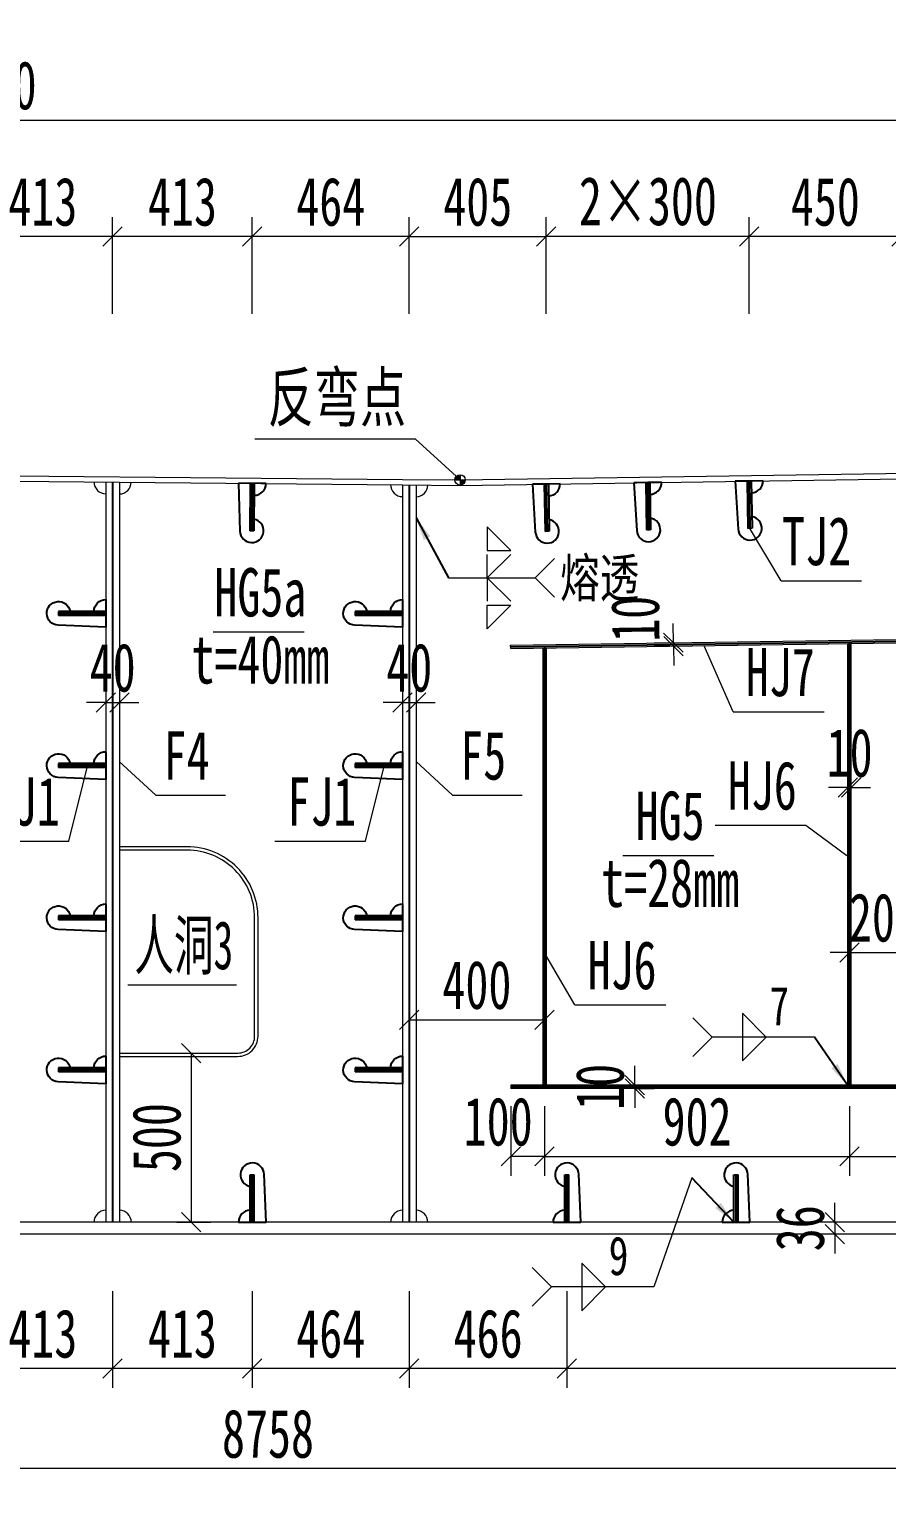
# Model space of a CAD drawing. Header units: millimetres. Extents: x -89049 to 410567, y -307459 to -100425.
# Drawn here: x 178717 to 181254, y -145573 to -141260 of the extents above; entities that cross this region are included whole.
import ezdxf
from ezdxf.enums import TextEntityAlignment as Align

# ---------------------------------------------------------------- set-up
doc = ezdxf.new("R2010")
doc.units = ezdxf.units.MM
doc.layers.get('Defpoints').update_dxf_attribs({"color": 8})
for name, color, linetype, lineweight in [('Dim', 4, 'Continuous', 15), ('文字', 7, 'Continuous', 15), ('细实线', 4, 'Continuous', 15), ('钢板粗线', 1, 'Continuous', 25), ('钢板细线', 6, 'Continuous', 15)]:
    doc.layers.add(name, color=color, linetype=linetype, lineweight=lineweight)
doc.layers.add('Text', color=4, linetype='Continuous')
doc.styles.add('111', font='', dxfattribs={"width": 0.7})
doc.styles.add('BM_Dim', font='', dxfattribs={"width": 0.85})
doc.styles.add('SMEDI', font='', dxfattribs={"width": 0.75})
doc.styles.get("Standard").update_dxf_attribs({"font": ''})
doc.styles.get('111').set_extended_font_data('仿宋_GB2312')
doc.styles.get('BM_Dim').set_extended_font_data('仿宋_GB2312')
doc.styles.get('SMEDI').set_extended_font_data('仿宋_GB2312')
doc.styles.get('Standard').set_extended_font_data('仿宋_GB2312')
doc.dimstyles.new('200', dxfattribs={"dimscale": 0, "dimtxt": 2.5, "dimasz": 1, "dimexe": 1, "dimexo": 1, "dimgap": 0.6, "dimtad": 1, "dimdec": 0, "dimdsep": 46, "dimtxsty": '111', "dimblk": 'OBLIQUE', "dimcen": 0, "dimclrd": 4, "dimclre": 4, "dimclrt": 4, "dimadec": 1, "dimazin": 2, "dimtfac": 1, "dimtdec": 0, "dimtix": 1, "dimtmove": 2, "dimatfit": 3, "dimfxl": 4, "dimfxlon": 1, "dimtolj": 1, "dimlwd": -1, "dimlwe": -1, "dimarcsym": 0})
doc.dimstyles.new('MSteel_1.0_1.0', dxfattribs={"dimtxt": 3, "dimasz": 1.2, "dimexe": 1, "dimexo": 1, "dimgap": 1, "dimtad": 3, "dimtoh": 1, "dimdec": 0, "dimzin": 0, "dimdsep": 46, "dimtxsty": 'Standard', "dimblk": 'ARCHTICK', "dimcen": 0.09, "dimclrd": 3, "dimclre": 3, "dimadec": 0, "dimazin": 0, "dimtfac": 1, "dimtdec": 4, "dimtofl": 0, "dimtmove": 0, "dimatfit": 3, "dimfxl": 1, "dimtolj": 1, "dimtzin": 0, "dimarcsym": 0})

# ---------------------------------------------------------------- blocks, each defined once
blk = doc.blocks.new('_Oblique')
at = {"color": 0, "linetype": 'ByBlock', "lineweight": -2}
blk.add_line((-0.5, -0.5), (0.5, 0.5), dxfattribs=at)
blk = doc.blocks.new('*D3687')
at = {"layer": 'Defpoints', "color": 0, "transparency": 16777216}
for p in [(175044.5, -144823.5), (183802.9, -144823.5), (175044.5, -145515.9)]:
    blk.add_point(p, dxfattribs=at)
at = {"layer": '细实线', "color": 4, "transparency": 16777216}
for p, q in [((175044.5, -145287.3), (175044.5, -145573)), ((183802.9, -145287.3), (183802.9, -145573)), ((183802.9, -145515.9), (175044.5, -145515.9))]:
    blk.add_line(p, q, dxfattribs=at)
at = {"layer": '细实线', "color": 4, "transparency": 16777216, "xscale": 57.14285714285715, "yscale": 57.14285714285715, "zscale": 57.14285714285715, "rotation": 180}
blk.add_blockref('_Oblique', (175044.5, -145515.9), dxfattribs=at)
at = {"layer": '细实线', "color": 4, "transparency": 16777216, "xscale": 57.14285714285715, "yscale": 57.14285714285715, "zscale": 57.14285714285715}
blk.add_blockref('_Oblique', (183802.9, -145515.9), dxfattribs=at)
at = {"layer": '细实线', "color": 4, "transparency": 16777216, "insert": (179423.7, -145413.7), "char_height": 142.86, "attachment_point": 5, "style": '111'}
blk.add_mtext('\\A1;8758', dxfattribs=at)
blk = doc.blocks.new('12-140加劲 有过焊孔')
at = {"layer": 'Defpoints'}
blk.add_line((0, 0), (0, 140), dxfattribs=at)
at = {"layer": '钢板粗线', "color": 7}
for p, q in [((-6, 0), (-6, 140)), ((-6, 140), (6, 140)), ((6, 0), (6, 140)), ((41, 0), (35, 141.5)), ((-41, 0), (41, 0))]:
    blk.add_line(p, q, dxfattribs=at)
for centre, start, end in [((0, 140), 2.441, 260.1291), ((-6, 0), 90, 180)]:
    blk.add_arc(centre, 35, start, end, dxfattribs=at)
blk = doc.blocks.new('*D3691')
at = {"layer": 'Defpoints', "color": 0, "transparency": 16777216}
for p in [(181100.1, -144823.5), (181240.1, -144787.5), (181240.1, -144823.5)]:
    blk.add_point(p, dxfattribs=at)
at = {"layer": '细实线', "color": 4, "transparency": 16777216}
for p, q in [((181100.1, -144787.5), (181100.1, -144730.3)), ((181182.9, -144787.5), (181042.9, -144787.5)), ((181182.9, -144823.5), (181042.9, -144823.5)), ((181100.1, -144787.5), (181100.1, -144823.5)), ((181100.1, -144823.5), (181100.1, -144880.6))]:
    blk.add_line(p, q, dxfattribs=at)
at = {"layer": '细实线', "color": 4, "transparency": 16777216, "xscale": 57.14285714285715, "yscale": 57.14285714285715, "zscale": 57.14285714285715}
for p, rotation in [((181100.1, -144787.5), 270), ((181100.1, -144823.5), 90)]:
    blk.add_blockref('_Oblique', p, dxfattribs=dict(at, rotation=rotation))
at = {"layer": '细实线', "color": 4, "transparency": 16777216, "insert": (180997.8, -144805.5), "char_height": 142.86, "attachment_point": 5, "rotation": 90, "style": '111'}
blk.add_mtext('\\A1;36', dxfattribs=at)
blk = doc.blocks.new('*D3692')
at = {"layer": 'Defpoints', "color": 0, "transparency": 16777216}
for p in [(180507.7, -144382.5), (180507.7, -144392.5), (180508.3, -144392.5)]:
    blk.add_point(p, dxfattribs=at)
at = {"layer": '细实线', "color": 4, "transparency": 16777216}
for p, q in [((180508.3, -144382.5), (180508.3, -144325.3)), ((180508.3, -144382.5), (180565.4, -144382.5)), ((180508.3, -144382.5), (180508.3, -144392.5)), ((180508.3, -144392.5), (180565.4, -144392.5)), ((180508.3, -144392.5), (180508.3, -144449.6))]:
    blk.add_line(p, q, dxfattribs=at)
at = {"layer": '细实线', "color": 4, "transparency": 16777216, "xscale": 57.14285714285715, "yscale": 57.14285714285715, "zscale": 57.14285714285715}
for p, rotation in [((180508.3, -144382.5), 270), ((180508.3, -144392.5), 90)]:
    blk.add_blockref('_Oblique', p, dxfattribs=dict(at, rotation=rotation))
at = {"layer": '细实线', "color": 4, "transparency": 16777216, "insert": (180406, -144387.5), "char_height": 142.86, "attachment_point": 5, "rotation": 90, "style": '111'}
blk.add_mtext('\\A1;10', dxfattribs=at)
blk = doc.blocks.new('*D3693')
at = {"layer": 'Defpoints', "color": 0, "transparency": 16777216}
for p in [(181148.9, -143502.7), (181138.9, -143557.5), (181148.9, -143557.5)]:
    blk.add_point(p, dxfattribs=at)
at = {"layer": '细实线', "color": 4, "transparency": 16777216}
for p, q in [((181138.9, -143502.7), (181138.9, -143445.6)), ((181148.9, -143502.7), (181148.9, -143445.6)), ((181138.9, -143502.7), (181081.8, -143502.7)), ((181138.9, -143502.7), (181148.9, -143502.7)), ((181148.9, -143502.7), (181206.1, -143502.7))]:
    blk.add_line(p, q, dxfattribs=at)
at = {"layer": '细实线', "color": 4, "transparency": 16777216, "xscale": 57.14285714285715, "yscale": 57.14285714285715, "zscale": 57.14285714285715}
blk.add_blockref('_Oblique', (181138.9, -143502.7), dxfattribs=at)
at = {"layer": '细实线', "color": 4, "transparency": 16777216, "xscale": 57.14285714285715, "yscale": 57.14285714285715, "zscale": 57.14285714285715, "rotation": 180}
blk.add_blockref('_Oblique', (181148.9, -143502.7), dxfattribs=at)
at = {"layer": '细实线', "color": 4, "transparency": 16777216, "insert": (181143.9, -143400.5), "char_height": 142.86, "attachment_point": 5, "style": '111'}
blk.add_mtext('\\A1;10', dxfattribs=at)
blk = doc.blocks.new('*D3694')
at = {"layer": 'Defpoints', "color": 0, "transparency": 16777216}
for p in [(181143.9, -144387.5), (182643.9, -144384.5), (182643.9, -144592.9)]:
    blk.add_point(p, dxfattribs=at)
at = {"layer": '细实线', "color": 4, "transparency": 16777216}
for p, q in [((181143.9, -144444.6), (181143.9, -144650.1)), ((182643.9, -144441.6), (182643.9, -144650.1)), ((181143.9, -144592.9), (182643.9, -144592.9))]:
    blk.add_line(p, q, dxfattribs=at)
at = {"layer": '细实线', "color": 4, "transparency": 16777216, "xscale": 57.14285714285715, "yscale": 57.14285714285715, "zscale": 57.14285714285715, "rotation": 180}
blk.add_blockref('_Oblique', (181143.9, -144592.9), dxfattribs=at)
at = {"layer": '细实线', "color": 4, "transparency": 16777216, "xscale": 57.14285714285715, "yscale": 57.14285714285715, "zscale": 57.14285714285715}
blk.add_blockref('_Oblique', (182643.9, -144592.9), dxfattribs=at)
at = {"layer": '细实线', "color": 4, "transparency": 16777216, "insert": (181893.9, -144490.7), "char_height": 142.86, "attachment_point": 5, "style": '111'}
blk.add_mtext('\\A1;1500', dxfattribs=at)
blk = doc.blocks.new('*D3697')
at = {"layer": 'Defpoints', "color": 0, "transparency": 16777216}
for p in [(181343.9, -143813.9), (181143.9, -143872.3), (181343.9, -143989.8)]:
    blk.add_point(p, dxfattribs=at)
at = {"layer": '细实线', "color": 4, "transparency": 16777216}
for p, q in [((181343.9, -143871.1), (181343.9, -144046.9)), ((181143.9, -143929.5), (181143.9, -144046.9)), ((181143.9, -143989.8), (181086.8, -143989.8)), ((181143.9, -143989.8), (181343.9, -143989.8)), ((181343.9, -143989.8), (181401.1, -143989.8))]:
    blk.add_line(p, q, dxfattribs=at)
at = {"layer": '细实线', "color": 4, "transparency": 16777216, "xscale": 57.14285714285715, "yscale": 57.14285714285715, "zscale": 57.14285714285715}
blk.add_blockref('_Oblique', (181143.9, -143989.8), dxfattribs=at)
at = {"layer": '细实线', "color": 4, "transparency": 16777216, "xscale": 57.14285714285715, "yscale": 57.14285714285715, "zscale": 57.14285714285715, "rotation": 180}
blk.add_blockref('_Oblique', (181343.9, -143989.8), dxfattribs=at)
at = {"layer": '细实线', "color": 4, "transparency": 16777216, "insert": (181243.9, -143887.6), "char_height": 142.86, "attachment_point": 5, "style": '111'}
blk.add_mtext('\\A1;200', dxfattribs=at)
blk = doc.blocks.new('角焊缝1')
at = {"layer": 'Dim'}
blk.add_line((-3101.175, 370.223), (-3106.48, 370.223), dxfattribs=at)
blk.add_lwpolyline([(-3104.907, 371.455), (-3104.907, 368.992), (-3103.675, 370.223)], close=True, dxfattribs=at)
blk.add_lwpolyline([(-3107.48, 369.223), (-3106.48, 370.223), (-3107.48, 371.223)], dxfattribs=at)
blk = doc.blocks.new('_ArchTick')
at = {"color": 0, "linetype": 'ByBlock', "const_width": 0.15}
blk.add_lwpolyline([(-0.5, -0.5), (0.5, 0.5)], dxfattribs=at)
blk = doc.blocks.new('*D3704')
at = {"layer": 'Defpoints', "color": 0, "transparency": 16777216}
for p in [(180623, -143084.5), (180658.1, -143074), (180658.3, -143084)]:
    blk.add_point(p, dxfattribs=at)
at = {"layer": '细实线', "color": 4, "transparency": 16777216}
for p, q in [((180622.8, -143074.5), (180621.9, -143017.4)), ((180622.8, -143074.5), (180565.7, -143075.4)), ((180623, -143084.5), (180565.8, -143085.4)), ((180622.8, -143074.5), (180623, -143084.5)), ((180623, -143084.5), (180623.8, -143141.7))]:
    blk.add_line(p, q, dxfattribs=at)
at = {"layer": '细实线', "color": 4, "transparency": 16777216, "xscale": 57.14285714285715, "yscale": 57.14285714285715, "zscale": 57.14285714285715}
for p, rotation in [((180622.8, -143074.5), 270.8593722435713), ((180623, -143084.5), 90.85937224357133)]:
    blk.add_blockref('_Oblique', p, dxfattribs=dict(at, rotation=rotation))
at = {"layer": '细实线', "color": 4, "transparency": 16777216, "insert": (180510.6, -143003.8), "char_height": 142.86, "attachment_point": 5, "rotation": 90.8594, "style": '111'}
blk.add_mtext('\\A1;10', dxfattribs=at)
blk = doc.blocks.new('*D3709')
at = {"layer": 'Defpoints', "color": 0, "transparency": 16777216}
for p in [(180307.9, -144787.5), (183307.9, -144787.5), (180307.9, -145219.8)]:
    blk.add_point(p, dxfattribs=at)
at = {"layer": '细实线', "color": 4, "transparency": 16777216}
for p, q in [((180307.9, -144991.2), (180307.9, -145276.9)), ((183307.9, -144991.2), (183307.9, -145276.9)), ((183307.9, -145219.8), (180307.9, -145219.8))]:
    blk.add_line(p, q, dxfattribs=at)
at = {"layer": '细实线', "color": 4, "transparency": 16777216, "xscale": 57.14285714285715, "yscale": 57.14285714285715, "zscale": 57.14285714285715, "rotation": 180}
blk.add_blockref('_Oblique', (180307.9, -145219.8), dxfattribs=at)
at = {"layer": '细实线', "color": 4, "transparency": 16777216, "xscale": 57.14285714285715, "yscale": 57.14285714285715, "zscale": 57.14285714285715}
blk.add_blockref('_Oblique', (183307.9, -145219.8), dxfattribs=at)
at = {"layer": '细实线', "color": 4, "transparency": 16777216, "insert": (181807.9, -145117.6), "char_height": 142.86, "attachment_point": 5, "style": '111'}
blk.add_mtext('\\A1;6×500', dxfattribs=at)
blk = doc.blocks.new('*D3711')
at = {"layer": 'Defpoints', "color": 0, "transparency": 16777216}
for p in [(180846.9, -141873.3), (181297.4, -142581.9), (180846.9, -142596)]:
    blk.add_point(p, dxfattribs=at)
at = {"layer": '细实线', "color": 4, "transparency": 16777216}
for p, q in [((180846.9, -142101.8), (180846.9, -141816.1)), ((181297.4, -142101.8), (181297.4, -141816.1)), ((181297.4, -141873.3), (180846.9, -141873.3))]:
    blk.add_line(p, q, dxfattribs=at)
at = {"layer": '细实线', "color": 4, "transparency": 16777216, "xscale": 57.14285714285715, "yscale": 57.14285714285715, "zscale": 57.14285714285715, "rotation": 180}
blk.add_blockref('_Oblique', (180846.9, -141873.3), dxfattribs=at)
at = {"layer": '细实线', "color": 4, "transparency": 16777216, "xscale": 57.14285714285715, "yscale": 57.14285714285715, "zscale": 57.14285714285715}
blk.add_blockref('_Oblique', (181297.4, -141873.3), dxfattribs=at)
at = {"layer": '细实线', "color": 4, "transparency": 16777216, "insert": (181072.1, -141771), "char_height": 142.86, "attachment_point": 5, "style": '111'}
blk.add_mtext('\\A1;450', dxfattribs=at)
blk = doc.blocks.new('*D3712')
at = {"layer": 'Defpoints', "color": 0, "transparency": 16777216}
for p in [(180246.9, -141873.3), (180246.9, -142605), (180846.9, -142596)]:
    blk.add_point(p, dxfattribs=at)
at = {"layer": '细实线', "color": 4, "transparency": 16777216}
for p, q in [((180246.9, -142101.8), (180246.9, -141816.1)), ((180846.9, -142101.8), (180846.9, -141816.1)), ((180846.9, -141873.3), (180246.9, -141873.3))]:
    blk.add_line(p, q, dxfattribs=at)
at = {"layer": '细实线', "color": 4, "transparency": 16777216, "xscale": 57.14285714285715, "yscale": 57.14285714285715, "zscale": 57.14285714285715, "rotation": 180}
blk.add_blockref('_Oblique', (180246.9, -141873.3), dxfattribs=at)
at = {"layer": '细实线', "color": 4, "transparency": 16777216, "xscale": 57.14285714285715, "yscale": 57.14285714285715, "zscale": 57.14285714285715}
blk.add_blockref('_Oblique', (180846.9, -141873.3), dxfattribs=at)
at = {"layer": '细实线', "color": 4, "transparency": 16777216, "insert": (180547.4, -141769.4), "char_height": 142.86, "attachment_point": 5, "style": '111'}
blk.add_mtext('\\A1;2×300', dxfattribs=at)
blk = doc.blocks.new('...')
at = {"layer": '细实线'}
h = blk.add_hatch(color=256, dxfattribs=at)
h.dxf.hatch_style = 1
h.paths.add_polyline_path([(-15.3, 0, -0.414214), (0, 15.3), (0, 0)])
h.paths.add_polyline_path([(0, -15.3), (0, 0), (15.3, 0, -0.414214)])
for p, q in [((0, 15.3), (0, -15.3)), ((-15.3, 0), (15.3, 0))]:
    blk.add_line(p, q, dxfattribs=at)
blk.add_circle((0, 0), 15.3, dxfattribs=at)
blk = doc.blocks.new('*D3714')
at = {"layer": 'Defpoints', "color": 0, "transparency": 16777216}
for p in [(180246.9, -141873.3), (179841.5, -142616), (180246.9, -142605.1)]:
    blk.add_point(p, dxfattribs=at)
at = {"layer": '细实线', "color": 4, "transparency": 16777216}
for p, q in [((179841.5, -142101.8), (179841.5, -141816.1)), ((180246.9, -142101.8), (180246.9, -141816.1)), ((179841.5, -141873.3), (180246.9, -141873.3))]:
    blk.add_line(p, q, dxfattribs=at)
at = {"layer": '细实线', "color": 4, "transparency": 16777216, "xscale": 57.14285714285715, "yscale": 57.14285714285715, "zscale": 57.14285714285715, "rotation": 180}
blk.add_blockref('_Oblique', (179841.5, -141873.3), dxfattribs=at)
at = {"layer": '细实线', "color": 4, "transparency": 16777216, "xscale": 57.14285714285715, "yscale": 57.14285714285715, "zscale": 57.14285714285715}
blk.add_blockref('_Oblique', (180246.9, -141873.3), dxfattribs=at)
at = {"layer": '细实线', "color": 4, "transparency": 16777216, "insert": (180044.2, -141771), "char_height": 142.86, "attachment_point": 5, "style": '111'}
blk.add_mtext('\\A1;405', dxfattribs=at)
blk = doc.blocks.new('*D3715')
at = {"layer": 'Defpoints', "color": 0, "transparency": 16777216}
for p in [(180241.5, -144387.5), (181143.9, -144387.5), (181143.9, -144592.9)]:
    blk.add_point(p, dxfattribs=at)
at = {"layer": '细实线', "color": 4, "transparency": 16777216}
for p, q in [((180241.5, -144444.6), (180241.5, -144650.1)), ((181143.9, -144444.6), (181143.9, -144650.1)), ((180241.5, -144592.9), (181143.9, -144592.9))]:
    blk.add_line(p, q, dxfattribs=at)
at = {"layer": '细实线', "color": 4, "transparency": 16777216, "xscale": 57.14285714285715, "yscale": 57.14285714285715, "zscale": 57.14285714285715, "rotation": 180}
blk.add_blockref('_Oblique', (180241.5, -144592.9), dxfattribs=at)
at = {"layer": '细实线', "color": 4, "transparency": 16777216, "xscale": 57.14285714285715, "yscale": 57.14285714285715, "zscale": 57.14285714285715}
blk.add_blockref('_Oblique', (181143.9, -144592.9), dxfattribs=at)
at = {"layer": '细实线', "color": 4, "transparency": 16777216, "insert": (180692.7, -144490.7), "char_height": 142.86, "attachment_point": 5, "style": '111'}
blk.add_mtext('\\A1;902', dxfattribs=at)
blk = doc.blocks.new('*D3716')
at = {"layer": 'Defpoints', "color": 0, "transparency": 16777216}
for p in [(180141.5, -144387.5), (180241.5, -144387.5), (180141.5, -144592.9)]:
    blk.add_point(p, dxfattribs=at)
at = {"layer": '细实线', "color": 4, "transparency": 16777216}
for p, q in [((180141.5, -144444.6), (180141.5, -144650.1)), ((180241.5, -144444.6), (180241.5, -144650.1)), ((180241.5, -144592.9), (180141.5, -144592.9))]:
    blk.add_line(p, q, dxfattribs=at)
at = {"layer": '细实线', "color": 4, "transparency": 16777216, "xscale": 57.14285714285715, "yscale": 57.14285714285715, "zscale": 57.14285714285715, "rotation": 180}
blk.add_blockref('_Oblique', (180141.5, -144592.9), dxfattribs=at)
at = {"layer": '细实线', "color": 4, "transparency": 16777216, "xscale": 57.14285714285715, "yscale": 57.14285714285715, "zscale": 57.14285714285715}
blk.add_blockref('_Oblique', (180241.5, -144592.9), dxfattribs=at)
at = {"layer": '细实线', "color": 4, "transparency": 16777216, "insert": (180104.5, -144490.7), "char_height": 142.86, "attachment_point": 5, "style": '111'}
blk.add_mtext('\\A1;100', dxfattribs=at)
blk = doc.blocks.new('*D3717')
at = {"layer": 'Defpoints', "color": 0, "transparency": 16777216}
for p in [(179841.5, -143949.8), (180241.5, -143949.8), (180241.5, -144189)]:
    blk.add_point(p, dxfattribs=at)
at = {"layer": '细实线', "color": 4, "transparency": 16777216}
for p, q in [((179841.5, -144006.9), (179841.5, -144246.1)), ((180241.5, -144006.9), (180241.5, -144246.1)), ((179841.5, -144189), (180241.5, -144189))]:
    blk.add_line(p, q, dxfattribs=at)
at = {"layer": '细实线', "color": 4, "transparency": 16777216, "xscale": 57.14285714285715, "yscale": 57.14285714285715, "zscale": 57.14285714285715, "rotation": 180}
blk.add_blockref('_Oblique', (179841.5, -144189), dxfattribs=at)
at = {"layer": '细实线', "color": 4, "transparency": 16777216, "xscale": 57.14285714285715, "yscale": 57.14285714285715, "zscale": 57.14285714285715}
blk.add_blockref('_Oblique', (180241.5, -144189), dxfattribs=at)
at = {"layer": '细实线', "color": 4, "transparency": 16777216, "insert": (180041.5, -144086.7), "char_height": 142.86, "attachment_point": 5, "style": '111'}
blk.add_mtext('\\A1;400', dxfattribs=at)
blk = doc.blocks.new('*D3718')
at = {"layer": 'Defpoints', "color": 0, "transparency": 16777216}
for p in [(179821.5, -143196.3), (179861.5, -143203.2), (179861.5, -143250.8)]:
    blk.add_point(p, dxfattribs=at)
at = {"layer": '细实线', "color": 4, "transparency": 16777216}
for p, q in [((179821.5, -143250.8), (179764.3, -143250.8)), ((179821.5, -143250.8), (179821.5, -143307.9)), ((179821.5, -143250.8), (179861.5, -143250.8)), ((179861.5, -143250.8), (179861.5, -143307.9)), ((179861.5, -143250.8), (179918.6, -143250.8))]:
    blk.add_line(p, q, dxfattribs=at)
at = {"layer": '细实线', "color": 4, "transparency": 16777216, "xscale": 57.14285714285715, "yscale": 57.14285714285715, "zscale": 57.14285714285715}
blk.add_blockref('_Oblique', (179821.5, -143250.8), dxfattribs=at)
at = {"layer": '细实线', "color": 4, "transparency": 16777216, "xscale": 57.14285714285715, "yscale": 57.14285714285715, "zscale": 57.14285714285715, "rotation": 180}
blk.add_blockref('_Oblique', (179861.5, -143250.8), dxfattribs=at)
at = {"layer": '细实线', "color": 4, "transparency": 16777216, "insert": (179841.5, -143148.5), "char_height": 142.86, "attachment_point": 5, "style": '111'}
blk.add_mtext('\\A1;40', dxfattribs=at)
blk = doc.blocks.new('*D3719')
at = {"layer": 'Defpoints', "color": 0, "transparency": 16777216}
for p in [(179841.5, -144787.5), (180307.9, -144787.5), (179841.5, -145219.8)]:
    blk.add_point(p, dxfattribs=at)
at = {"layer": '细实线', "color": 4, "transparency": 16777216}
for p, q in [((179841.5, -144991.2), (179841.5, -145276.9)), ((180307.9, -144991.2), (180307.9, -145276.9)), ((180307.9, -145219.8), (179841.5, -145219.8))]:
    blk.add_line(p, q, dxfattribs=at)
at = {"layer": '细实线', "color": 4, "transparency": 16777216, "xscale": 57.14285714285715, "yscale": 57.14285714285715, "zscale": 57.14285714285715, "rotation": 180}
blk.add_blockref('_Oblique', (179841.5, -145219.8), dxfattribs=at)
at = {"layer": '细实线', "color": 4, "transparency": 16777216, "xscale": 57.14285714285715, "yscale": 57.14285714285715, "zscale": 57.14285714285715}
blk.add_blockref('_Oblique', (180307.9, -145219.8), dxfattribs=at)
at = {"layer": '细实线', "color": 4, "transparency": 16777216, "insert": (180074.7, -145117.6), "char_height": 142.86, "attachment_point": 5, "style": '111'}
blk.add_mtext('\\A1;466', dxfattribs=at)
blk = doc.blocks.new('14-160加劲 有过焊孔')
at = {"layer": 'Defpoints'}
blk.add_line((38609.4, 31489.3), (38609.4, 31629.3), dxfattribs=at)
at = {"layer": '钢板粗线', "color": 7}
for p, q in [((38603.4, 31489.3), (38603.4, 31629.3)), ((38603.4, 31629.3), (38615.4, 31629.3)), ((38615.4, 31489.3), (38615.4, 31629.3)), ((38650.4, 31489.3), (38644.3, 31630.8)), ((38568.4, 31489.3), (38650.4, 31489.3))]:
    blk.add_line(p, q, dxfattribs=at)
for centre, start, end in [((38609.4, 31629.3), 2.441, 260.1291), ((38603.4, 31489.3), 90, 180)]:
    blk.add_arc(centre, 35, start, end, dxfattribs=at)
blk = doc.blocks.new('全融透1')
at = {"layer": 'Dim'}
blk.add_line((0, 0), (4.479, 0), dxfattribs=at)
for points in [[(1.995, 2.645), (1.995, 1.414), (3.227, 1.414)], [(1.995, -2.645), (1.995, -1.414), (3.227, -1.414)]]:
    blk.add_lwpolyline(points, close=True, dxfattribs=at)
for points in [[(3.227, 1.206), (1.995, 0), (1.995, 1.206)], [(5.479, 1), (4.479, 0), (5.479, -1)], [(3.227, -1.206), (1.995, 0), (1.995, -1.206)]]:
    blk.add_lwpolyline(points, dxfattribs=at)
at = {"layer": 'Text', "style": 'SMEDI', "width": 0.75}
blk.add_text('熔透', height=2, dxfattribs=at).set_placement((5.77, 0), align=Align.MIDDLE_LEFT)
blk = doc.blocks.new('*D3725')
at = {"layer": 'Defpoints', "color": 0, "transparency": 16777216}
for p in [(184129.6, -141529.2), (173009.3, -142523.7), (184129.6, -142530)]:
    blk.add_point(p, dxfattribs=at)
at = {"layer": '细实线', "color": 4, "transparency": 16777216}
for p, q in [((173009.3, -141757.8), (173009.3, -141472.1)), ((184129.6, -141757.8), (184129.6, -141472.1)), ((173009.3, -141529.2), (184129.6, -141529.2))]:
    blk.add_line(p, q, dxfattribs=at)
at = {"layer": '细实线', "color": 4, "transparency": 16777216, "xscale": 57.14285714285715, "yscale": 57.14285714285715, "zscale": 57.14285714285715, "rotation": 180}
blk.add_blockref('_Oblique', (173009.3, -141529.2), dxfattribs=at)
at = {"layer": '细实线', "color": 4, "transparency": 16777216, "xscale": 57.14285714285715, "yscale": 57.14285714285715, "zscale": 57.14285714285715}
blk.add_blockref('_Oblique', (184129.6, -141529.2), dxfattribs=at)
at = {"layer": '细实线', "color": 4, "transparency": 16777216, "insert": (178569.4, -141427), "char_height": 142.86, "attachment_point": 5, "style": '111'}
blk.add_mtext('\\A1;11120', dxfattribs=at)
blk = doc.blocks.new('*D3727')
at = {"layer": 'Defpoints', "color": 0, "transparency": 16777216}
for p in [(178551.2, -144787.5), (178963.9, -144787.5), (178551.2, -145219.8)]:
    blk.add_point(p, dxfattribs=at)
at = {"layer": '细实线', "color": 4, "transparency": 16777216}
for p, q in [((178551.2, -144991.2), (178551.2, -145276.9)), ((178963.9, -144991.2), (178963.9, -145276.9)), ((178963.9, -145219.8), (178551.2, -145219.8))]:
    blk.add_line(p, q, dxfattribs=at)
at = {"layer": '细实线', "color": 4, "transparency": 16777216, "xscale": 57.14285714285715, "yscale": 57.14285714285715, "zscale": 57.14285714285715, "rotation": 180}
blk.add_blockref('_Oblique', (178551.2, -145219.8), dxfattribs=at)
at = {"layer": '细实线', "color": 4, "transparency": 16777216, "xscale": 57.14285714285715, "yscale": 57.14285714285715, "zscale": 57.14285714285715}
blk.add_blockref('_Oblique', (178963.9, -145219.8), dxfattribs=at)
at = {"layer": '细实线', "color": 4, "transparency": 16777216, "insert": (178757.6, -145117.6), "char_height": 142.86, "attachment_point": 5, "style": '111'}
blk.add_mtext('\\A1;413', dxfattribs=at)
blk = doc.blocks.new('*D3750')
at = {"layer": 'Defpoints', "color": 0, "transparency": 16777216}
for p in [(173091.7, -142555.7), (174926.3, -144759.1), (175085, -144787.5), (175107, -144787.5), (182220.3, -144787.5)]:
    blk.add_point(p, dxfattribs=at)
at = {"layer": '细实线', "color": 4, "transparency": 16777216}
blk.add_line((175027.8, -144787.5), (174866.6, -144787.5), dxfattribs=at)
blk.add_arc((175085, -144787.5), 161.2, 131.7689, 180, dxfattribs=at)
at = {"layer": '细实线', "color": 4, "transparency": 16777216, "xscale": 57.14285714285715, "yscale": 57.14285714285715, "zscale": 57.14285714285715}
for p, rotation in [((174977.6, -144667.2), 41.7688767921294), ((174923.8, -144787.5), 270)]:
    blk.add_blockref('_Oblique', p, dxfattribs=dict(at, rotation=rotation))
at = {"layer": '细实线', "color": 4, "transparency": 16777216, "insert": (174786.9, -144687.8), "char_height": 142.857, "attachment_point": 5, "rotation": 71.5171, "style": '111'}
blk.add_mtext('\\A1;48.2%%d', dxfattribs=at)
blk = doc.blocks.new('*D3753')
at = {"layer": 'Defpoints', "color": 0, "transparency": 16777216}
for p in [(184129.6, -141225.6), (184129.6, -142226.3), (170879.8, -142514.5)]:
    blk.add_point(p, dxfattribs=at)
at = {"layer": '细实线', "color": 4, "transparency": 16777216}
for p, q in [((170879.8, -141454.1), (170879.8, -141168.4)), ((184129.6, -141454.1), (184129.6, -141168.4)), ((170879.8, -141225.6), (184129.6, -141225.6))]:
    blk.add_line(p, q, dxfattribs=at)
at = {"layer": '细实线', "color": 4, "transparency": 16777216, "xscale": 57.14285714285715, "yscale": 57.14285714285715, "zscale": 57.14285714285715, "rotation": 180}
blk.add_blockref('_Oblique', (170879.8, -141225.6), dxfattribs=at)
at = {"layer": '细实线', "color": 4, "transparency": 16777216, "xscale": 57.14285714285715, "yscale": 57.14285714285715, "zscale": 57.14285714285715}
blk.add_blockref('_Oblique', (184129.6, -141225.6), dxfattribs=at)
at = {"layer": '细实线', "color": 4, "transparency": 16777216, "insert": (177504.7, -141123.3), "char_height": 142.86, "attachment_point": 5, "style": '111'}
blk.add_mtext('\\A1;13250', dxfattribs=at)
blk = doc.blocks.new('*D3754')
at = {"layer": 'Defpoints', "color": 0, "transparency": 16777216}
for p in [(178551.2, -141873.3), (178551.2, -142463.2), (178964.3, -142563.8)]:
    blk.add_point(p, dxfattribs=at)
at = {"layer": '细实线', "color": 4, "transparency": 16777216}
for p, q in [((178551.2, -142101.8), (178551.2, -141816.1)), ((178964.3, -142101.8), (178964.3, -141816.1)), ((178964.3, -141873.3), (178551.2, -141873.3))]:
    blk.add_line(p, q, dxfattribs=at)
at = {"layer": '细实线', "color": 4, "transparency": 16777216, "xscale": 57.14285714285715, "yscale": 57.14285714285715, "zscale": 57.14285714285715, "rotation": 180}
blk.add_blockref('_Oblique', (178551.2, -141873.3), dxfattribs=at)
at = {"layer": '细实线', "color": 4, "transparency": 16777216, "xscale": 57.14285714285715, "yscale": 57.14285714285715, "zscale": 57.14285714285715}
blk.add_blockref('_Oblique', (178964.3, -141873.3), dxfattribs=at)
at = {"layer": '细实线', "color": 4, "transparency": 16777216, "insert": (178757.8, -141771), "char_height": 142.86, "attachment_point": 5, "style": '111'}
blk.add_mtext('\\A1;413', dxfattribs=at)
blk = doc.blocks.new('*D3755')
at = {"layer": 'Defpoints', "color": 0, "transparency": 16777216}
for p in [(178944.3, -143196.3), (178984.3, -143203.2), (178984.3, -143250.8)]:
    blk.add_point(p, dxfattribs=at)
at = {"layer": '细实线', "color": 4, "transparency": 16777216}
for p, q in [((178944.3, -143250.8), (178887.1, -143250.8)), ((178944.3, -143250.8), (178944.3, -143307.9)), ((178944.3, -143250.8), (178984.3, -143250.8)), ((178984.3, -143250.8), (178984.3, -143307.9)), ((178984.3, -143250.8), (179041.4, -143250.8))]:
    blk.add_line(p, q, dxfattribs=at)
at = {"layer": '细实线', "color": 4, "transparency": 16777216, "xscale": 57.14285714285715, "yscale": 57.14285714285715, "zscale": 57.14285714285715}
blk.add_blockref('_Oblique', (178944.3, -143250.8), dxfattribs=at)
at = {"layer": '细实线', "color": 4, "transparency": 16777216, "xscale": 57.14285714285715, "yscale": 57.14285714285715, "zscale": 57.14285714285715, "rotation": 180}
blk.add_blockref('_Oblique', (178984.3, -143250.8), dxfattribs=at)
at = {"layer": '细实线', "color": 4, "transparency": 16777216, "insert": (178964.3, -143148.5), "char_height": 142.86, "attachment_point": 5, "style": '111'}
blk.add_mtext('\\A1;40', dxfattribs=at)
blk = doc.blocks.new('*D3756')
at = {"layer": 'Defpoints', "color": 0, "transparency": 16777216}
for p in [(179096.6, -144287.5), (179096.6, -144787.5), (179196.9, -144787.5)]:
    blk.add_point(p, dxfattribs=at)
at = {"layer": '细实线', "color": 4, "transparency": 16777216}
for p, q in [((179153.7, -144287.5), (179254, -144287.5)), ((179196.9, -144287.5), (179196.9, -144787.5)), ((179153.7, -144787.5), (179254, -144787.5))]:
    blk.add_line(p, q, dxfattribs=at)
at = {"layer": '细实线', "color": 4, "transparency": 16777216, "xscale": 57.14285714285715, "yscale": 57.14285714285715, "zscale": 57.14285714285715}
for p, rotation in [((179196.9, -144287.5), 90), ((179196.9, -144787.5), 270)]:
    blk.add_blockref('_Oblique', p, dxfattribs=dict(at, rotation=rotation))
at = {"layer": '细实线', "color": 4, "transparency": 16777216, "insert": (179094.7, -144537.5), "char_height": 142.86, "attachment_point": 5, "rotation": 90, "style": '111'}
blk.add_mtext('\\A1;500', dxfattribs=at)
blk = doc.blocks.new('*D3765')
at = {"layer": 'Defpoints', "color": 0, "transparency": 16777216}
for p in [(178963.9, -144787.5), (179377.3, -144787.5), (178963.9, -145219.8)]:
    blk.add_point(p, dxfattribs=at)
at = {"layer": '细实线', "color": 4, "transparency": 16777216}
for p, q in [((178963.9, -144991.2), (178963.9, -145276.9)), ((179377.3, -144991.2), (179377.3, -145276.9)), ((179377.3, -145219.8), (178963.9, -145219.8))]:
    blk.add_line(p, q, dxfattribs=at)
at = {"layer": '细实线', "color": 4, "transparency": 16777216, "xscale": 57.14285714285715, "yscale": 57.14285714285715, "zscale": 57.14285714285715, "rotation": 180}
blk.add_blockref('_Oblique', (178963.9, -145219.8), dxfattribs=at)
at = {"layer": '细实线', "color": 4, "transparency": 16777216, "xscale": 57.14285714285715, "yscale": 57.14285714285715, "zscale": 57.14285714285715}
blk.add_blockref('_Oblique', (179377.3, -145219.8), dxfattribs=at)
at = {"layer": '细实线', "color": 4, "transparency": 16777216, "insert": (179170.6, -145117.6), "char_height": 142.86, "attachment_point": 5, "style": '111'}
blk.add_mtext('\\A1;413', dxfattribs=at)
blk = doc.blocks.new('*D3766')
at = {"layer": 'Defpoints', "color": 0, "transparency": 16777216}
for p in [(179377.3, -144787.5), (179841.5, -144787.5), (179377.3, -145219.8)]:
    blk.add_point(p, dxfattribs=at)
at = {"layer": '细实线', "color": 4, "transparency": 16777216}
for p, q in [((179377.3, -144991.2), (179377.3, -145276.9)), ((179841.5, -144991.2), (179841.5, -145276.9)), ((179841.5, -145219.8), (179377.3, -145219.8))]:
    blk.add_line(p, q, dxfattribs=at)
at = {"layer": '细实线', "color": 4, "transparency": 16777216, "xscale": 57.14285714285715, "yscale": 57.14285714285715, "zscale": 57.14285714285715, "rotation": 180}
blk.add_blockref('_Oblique', (179377.3, -145219.8), dxfattribs=at)
at = {"layer": '细实线', "color": 4, "transparency": 16777216, "xscale": 57.14285714285715, "yscale": 57.14285714285715, "zscale": 57.14285714285715}
blk.add_blockref('_Oblique', (179841.5, -145219.8), dxfattribs=at)
at = {"layer": '细实线', "color": 4, "transparency": 16777216, "insert": (179609.4, -145117.6), "char_height": 142.86, "attachment_point": 5, "style": '111'}
blk.add_mtext('\\A1;464', dxfattribs=at)
blk = doc.blocks.new('*D3767')
at = {"layer": 'Defpoints', "color": 0, "transparency": 16777216}
for p in [(178964.3, -141873.3), (179377.3, -142529.4), (178964.3, -142563.8)]:
    blk.add_point(p, dxfattribs=at)
at = {"layer": '细实线', "color": 4, "transparency": 16777216}
for p, q in [((178964.3, -142101.8), (178964.3, -141816.1)), ((179377.3, -142101.8), (179377.3, -141816.1)), ((179377.3, -141873.3), (178964.3, -141873.3))]:
    blk.add_line(p, q, dxfattribs=at)
at = {"layer": '细实线', "color": 4, "transparency": 16777216, "xscale": 57.14285714285715, "yscale": 57.14285714285715, "zscale": 57.14285714285715, "rotation": 180}
blk.add_blockref('_Oblique', (178964.3, -141873.3), dxfattribs=at)
at = {"layer": '细实线', "color": 4, "transparency": 16777216, "xscale": 57.14285714285715, "yscale": 57.14285714285715, "zscale": 57.14285714285715}
blk.add_blockref('_Oblique', (179377.3, -141873.3), dxfattribs=at)
at = {"layer": '细实线', "color": 4, "transparency": 16777216, "insert": (179170.8, -141771), "char_height": 142.86, "attachment_point": 5, "style": '111'}
blk.add_mtext('\\A1;413', dxfattribs=at)
blk = doc.blocks.new('*D3768')
at = {"layer": 'Defpoints', "color": 0, "transparency": 16777216}
for p in [(179377.3, -141873.3), (179377.3, -142565.3), (179841.5, -142616)]:
    blk.add_point(p, dxfattribs=at)
at = {"layer": '细实线', "color": 4, "transparency": 16777216}
for p, q in [((179377.3, -142101.8), (179377.3, -141816.1)), ((179841.5, -142101.8), (179841.5, -141816.1)), ((179841.5, -141873.3), (179377.3, -141873.3))]:
    blk.add_line(p, q, dxfattribs=at)
at = {"layer": '细实线', "color": 4, "transparency": 16777216, "xscale": 57.14285714285715, "yscale": 57.14285714285715, "zscale": 57.14285714285715, "rotation": 180}
blk.add_blockref('_Oblique', (179377.3, -141873.3), dxfattribs=at)
at = {"layer": '细实线', "color": 4, "transparency": 16777216, "xscale": 57.14285714285715, "yscale": 57.14285714285715, "zscale": 57.14285714285715}
blk.add_blockref('_Oblique', (179841.5, -141873.3), dxfattribs=at)
at = {"layer": '细实线', "color": 4, "transparency": 16777216, "insert": (179609.4, -141771), "char_height": 142.86, "attachment_point": 5, "style": '111'}
blk.add_mtext('\\A1;464', dxfattribs=at)

msp = doc.modelspace()

# ---------------------------------------------------------------- linework, layer by layer
at = {"layer": 'Defpoints', "color": 8}
for p, q in [((178964.3, -142599), (178964.3, -144787.5)), ((179841.5, -142607.2), (179841.5, -144787.5)), ((180141.5, -143086.8), (183786.7, -143032.1)), ((180241.5, -143085.3), (180241.5, -144387.5)), ((181143.9, -144382.5), (181143.9, -143071.7)), ((183523.2, -144387.5), (180141.5, -144387.5))]:
    msp.add_line(p, q, dxfattribs=at)
at = {"layer": '细实线'}
for p, q in [((179384.4, -142471.7), (179859.1, -142471.7)), ((179859.1, -142471.7), (179991.8, -142593)), ((180941.3, -142891), (180847.6, -142734.2)), ((180941.3, -142891), (181179.3, -142891)), ((179261.7, -143042.4), (179530.5, -143042.4)), ((180799.5, -143278.2), (180713.5, -143083.2)), ((180799.5, -143278.2), (181068.2, -143278.2)), ((178835, -143661.1), (178889.3, -143443.5)), ((179092.3, -143524.9), (178983.9, -143425.3)), ((179712.2, -143661.1), (179766.5, -143443.5)), ((179969.8, -143524.9), (179861.5, -143425.3)), ((179092.3, -143524.9), (179298.3, -143524.9)), ((179969.8, -143524.9), (180175.9, -143524.9)), ((180746.2, -143613.6), (181014.9, -143613.6)), ((181014.9, -143613.6), (181136.1, -143703)), ((178566.3, -143661.1), (178835, -143661.1)), ((179443.5, -143661.1), (179712.2, -143661.1)), ((180473.6, -143703), (180742.3, -143703)), ((180331.4, -144144.6), (180245.4, -143998.2)), ((179009, -144085.7), (179330.1, -144085.7)), ((180331.4, -144144.6), (180600.1, -144144.6))]:
    msp.add_line(p, q, dxfattribs=at)
at = {"layer": '细实线', "color": 8}
msp.add_line((180677.3, -144656.3), (180564.9, -144979), dxfattribs=at)
at = {"layer": '钢板细线', "color": 3}
for p, q in [((178944.3, -142599.1), (178944.3, -144787.5)), ((178984.3, -142599.5), (178984.3, -144787.5)), ((179821.5, -142607.2), (179821.5, -144787.5)), ((179861.5, -142607.6), (179861.5, -144787.5))]:
    msp.add_line(p, q, dxfattribs=at)
at = {"layer": '钢板细线'}
for p, q in [((180141.4, -143081.8), (183786.6, -143027.1)), ((180141.6, -143091.8), (183786.7, -143037.1)), ((180141.6, -143091.8), (180141.4, -143081.8)), ((180236.5, -143090.3), (180236.5, -144382.5)), ((180246.5, -143090.2), (180246.5, -144382.5)), ((181138.9, -144382.5), (181138.9, -143076.8)), ((181148.9, -144382.5), (181148.9, -143076.6)), ((183523.2, -144382.5), (180141.5, -144382.5)), ((180141.5, -144382.5), (180141.5, -144392.5)), ((183523.2, -144392.5), (180141.5, -144392.5)), ((183802.9, -144787.5), (175044.5, -144787.5)), ((183802.9, -144823.5), (175044.5, -144823.5))]:
    msp.add_line(p, q, dxfattribs=at)
at = {"layer": '钢板细线', "elevation": 0}
for points in [[(178147.3, -142575.7), (179821.5, -142591.2), (179991.8, -142593), (184829.8, -142520.4)], [(178147.3, -142591.7), (179821.5, -142607.2), (179991.8, -142609), (184829.8, -142536.4)]]:
    msp.add_lwpolyline(points, dxfattribs=at)
for points in [[(178984.3, -144297.5), (179334.3, -144297.5, 0.414214), (179394.3, -144237.5), (179394.3, -143887.5, 0.414214), (179184.3, -143677.5), (178984.3, -143677.5)], [(178984.3, -144287.5), (179334.3, -144287.5, 0.414214), (179384.3, -144237.5), (179384.3, -143887.5, 0.414214), (179184.3, -143687.5), (178984.3, -143687.5)]]:
    msp.add_lwpolyline(points, format="xyb", dxfattribs=at)
at = {"layer": '钢板细线'}
for centre, start, end in [((178944.3, -142599.1), 179.4682, 270), ((178984.3, -142599.5), 270, 359.4263), ((179821.5, -142607.2), 179.4263, 270), ((179861.5, -142607.6), 270, 359.4263), ((178944.3, -144787.5), 90, 180), ((178984.3, -144787.5), 0, 90), ((179821.5, -144787.5), 90, 180), ((179861.5, -144787.5), 0, 90)]:
    msp.add_arc(centre, 35, start, end, dxfattribs=at)

# ---------------------------------------------------------------- block references
at = {"layer": '细实线'}
for name, p, rotation in [('...', (179991.8, -142593), 359.9999999999999), ('12-140加劲 有过焊孔', (179377.3, -142603.1), 179.4262908401), ('12-140加劲 有过焊孔', (180246.9, -142605), 180.9806856942541), ('12-140加劲 有过焊孔', (180546.9, -142600.5), 180.9806856942541), ('12-140加劲 有过焊孔', (180846.9, -142596), 180.9806856942541)]:
    msp.add_blockref(name, p, dxfattribs=dict(at, rotation=rotation))
at = {"layer": '细实线', "color": 8, "xscale": 57.1428571428572, "yscale": 57.1428571428572, "zscale": 57.1428571428572, "rotation": 359.9999999999999}
for name, p in [('全融透1', (179958, -142882.4)), ('角焊缝1', (358250.4, -165395.8)), ('角焊缝1', (357774.9, -166134.6))]:
    msp.add_blockref(name, p, dxfattribs=at)
at = {"layer": '钢板细线', "xscale": -1}
for p, rotation in [((210433.6, -104378.1), 90.00000000000388), ((211310.8, -104378.1), 90.00000000000392), ((210433.6, -104828.1), 90.00000000000388), ((211310.8, -104828.1), 90.00000000000392), ((210433.6, -105278.1), 90.00000000000388), ((211310.8, -105278.1), 90.00000000000392), ((210433.6, -105728.1), 90.0000000000039), ((211310.8, -105728.1), 90.00000000000398)]:
    msp.add_blockref('14-160加劲 有过焊孔', p, dxfattribs=dict(at, rotation=rotation))
at = {"layer": '钢板细线', "rotation": 359.9999999999935}
for p in [(179377.3, -144787.5), (180307.9, -144787.5), (180807.9, -144787.5)]:
    msp.add_blockref('12-140加劲 有过焊孔', p, dxfattribs=at)

# ---------------------------------------------------------------- texts
at = {"layer": 'Text', "style": 'SMEDI', "width": 0.75}
for s, p in [('7', (180906.8, -144148.2)), ('9', (180431.4, -144887))]:
    msp.add_text(s, height=114.3, dxfattribs=at).set_placement(p, align=Align.MIDDLE_LEFT)
at = {"layer": '文字', "style": 'BM_Dim'}
for s, width, p in [('反弯点', 0.7, (179627.7, -142462.7)), ('TJ2', 0.7, (181046.3, -142888)), ('HG5a', 0.7, (179401.2, -143039.4)), ('t=40mm', 0.7, (179401.2, -143237.7)), ('HJ7', 0.7, (180939, -143275.1)), ('F4', 0.7, (179182.8, -143521.9)), ('F5', 0.7, (180060.3, -143521.9)), ('HJ6', 0.7, (180885.7, -143610.5)), ('FJ1', 0.7, (178705.8, -143658)), ('FJ1', 0.7, (179583, -143658)), ('HG5', 0.7, (180613.1, -143700)), ('t=28mm', 0.7, (180613.1, -143898.4)), ('人洞3', 0.6, (179174.8, -144082.6)), ('HJ6', 0.7, (180470.9, -144141.6))]:
    msp.add_text(s, height=142.86, dxfattribs=dict(at, width=width)).set_placement(p, align=Align.BOTTOM_CENTER)

# ---------------------------------------------------------------- dimensions: what is measured, and where the dimension line sits
at = {"layer": '细实线'}
for base, p1, p2, override, picture, middle in [((184129.6, -141225.6), (170879.8, -142514.5), (184129.6, -142226.3), {"dimscale": 57.142857, "dimtxsty": '111', "dimblk": 'Oblique'}, '*D3753', (177504.7, -141123.3)), ((184129.6, -141529.2), (173009.3, -142523.7), (184129.6, -142530), {"dimscale": 57.142857, "dimtxsty": '111', "dimblk": 'Oblique'}, '*D3725', (178569.4, -141427)), ((178551.2, -141873.3), (178964.3, -142563.8), (178551.2, -142463.2), {"dimscale": 57.142857, "dimblk": 'Oblique'}, '*D3754', (178757.8, -141771)), ((178964.3, -141873.3), (179377.3, -142529.4), (178964.3, -142563.8), {"dimscale": 57.142857, "dimblk": 'Oblique'}, '*D3767', (179170.8, -141771)), ((179377.3, -141873.3), (179841.5, -142616), (179377.3, -142565.3), {"dimscale": 57.142857, "dimblk": 'Oblique'}, '*D3768', (179609.4, -141771)), ((180246.9, -141873.3), (179841.5, -142616), (180246.9, -142605.1), {"dimscale": 57.142857, "dimtxsty": '111', "dimblk": 'Oblique'}, '*D3714', (180044.2, -141771)), ((180846.9203, -141873.2781), (181297.3765, -142581.9473), (180846.9203, -142596.0393), {"dimscale": 57.142857, "dimtxsty": '111', "dimblk": 'Oblique'}, '*D3711', (181072.1484, -141771.0388)), ((178984.3, -143250.8), (178944.3, -143196.3), (178984.3, -143203.2), {"dimscale": 57.142857, "dimblk": 'Oblique'}, '*D3755', (178964.3, -143148.5)), ((179861.5, -143250.8), (179821.5, -143196.3), (179861.5, -143203.2), {"dimscale": 57.142857, "dimblk": 'Oblique'}, '*D3718', (179841.5, -143148.5)), ((181148.9, -143502.7), (181138.9, -143557.5), (181148.9, -143557.5), {"dimscale": 57.142857, "dimblk": 'Oblique'}, '*D3693', (181143.9, -143400.5)), ((181343.9, -143989.8), (181143.9, -143872.3), (181343.9, -143813.9), {"dimscale": 57.142857, "dimblk": 'Oblique'}, '*D3697', (181243.9, -143887.6)), ((180241.5, -144189), (179841.5, -143949.8), (180241.5, -143949.8), {"dimscale": 57.142857, "dimblk": 'Oblique'}, '*D3717', (180041.5, -144086.7)), ((181143.9, -144592.9), (180241.5, -144387.5), (181143.9, -144387.5), {"dimscale": 57.142857, "dimblk": 'Oblique'}, '*D3715', (180692.7, -144490.7)), ((182643.9, -144592.9), (181143.9, -144387.5), (182643.9, -144384.5), {"dimscale": 57.142857, "dimblk": 'Oblique'}, '*D3694', (181893.9, -144490.7)), ((175044.5, -145515.9), (183802.9, -144823.5), (175044.5, -144823.5), {"dimscale": 57.142857, "dimtxsty": '111', "dimblk": 'Oblique'}, '*D3687', (179423.7, -145413.7)), ((178551.2, -145219.8), (178963.9, -144787.5), (178551.2, -144787.5), {"dimscale": 57.142857, "dimtxsty": '111', "dimblk": 'Oblique'}, '*D3727', (178757.6, -145117.6)), ((178963.9, -145219.8), (179377.3, -144787.5), (178963.9, -144787.5), {"dimscale": 57.142857, "dimtxsty": '111', "dimblk": 'Oblique'}, '*D3765', (179170.6, -145117.6)), ((179377.3, -145219.8), (179841.5, -144787.5), (179377.3, -144787.5), {"dimscale": 57.142857, "dimtxsty": '111', "dimblk": 'Oblique'}, '*D3766', (179609.4, -145117.6)), ((179841.5, -145219.8), (180307.9, -144787.5), (179841.5, -144787.5), {"dimscale": 57.142857, "dimblk": 'Oblique'}, '*D3719', (180074.7, -145117.6))]:
    dim = msp.add_linear_dim(base=base, p1=p1, p2=p2, dimstyle='200', override=override, dxfattribs=at)
    dim.commit()
    dim.dimension.update_dxf_attribs({"geometry": picture, "text_midpoint": middle})
dim = msp.add_linear_dim(base=(180246.9, -141873.3), p1=(180846.9, -142596), p2=(180246.9, -142605), text='2×300', dimstyle='200', override={"dimscale": 57.142857, "dimtxsty": '111', "dimblk": 'Oblique'}, dxfattribs=at)
dim.commit()
dim.dimension.update_dxf_attribs({"geometry": '*D3712', "text_midpoint": (180547.4, -141769.4), "dimtype": 160})
dim = msp.add_angular_dim_2l(base=(174926.3, -144759.1), line1=((173091.7, -142555.7), (175085, -144787.5)), line2=((182220.3, -144787.5), (175107, -144787.5)), dimstyle='200', override={"dimscale": 57.142857, "dimblk": 'Oblique'}, dxfattribs=at)
dim.commit()
dim.dimension.update_dxf_attribs({"geometry": '*D3750', "text_midpoint": (174786.9, -144687.8), "dimtype": 162})
dim = msp.add_linear_dim(base=(180623, -143084.5), p1=(180658.1, -143074), p2=(180658.3, -143084), angle=270.8594, dimstyle='200', override={"dimscale": 57.142857, "dimblk": 'Oblique'}, dxfattribs=at)
dim.commit()
dim.dimension.update_dxf_attribs({"geometry": '*D3704', "text_midpoint": (180510.6, -143003.8), "dimtype": 161})
dim = msp.add_linear_dim(base=(179196.9, -144787.5), p1=(179096.6, -144287.5), p2=(179096.6, -144787.5), angle=90, dimstyle='200', override={"dimscale": 57.142857, "dimblk": 'Oblique'}, dxfattribs=at)
dim.commit()
dim.dimension.update_dxf_attribs({"geometry": '*D3756', "text_midpoint": (179094.7, -144537.5)})
for p1, p2, distance, picture, middle in [((180507.7, -144382.5), (180507.7, -144392.5), 0.6, '*D3692', (180406, -144387.5)), ((181240.1, -144787.5), (181240.1, -144823.5), -140, '*D3691', (180997.8, -144805.5))]:
    dim = msp.add_aligned_dim(p1=p1, p2=p2, distance=distance, dimstyle='200', override={"dimscale": 57.142857, "dimblk": 'Oblique'}, dxfattribs=at)
    dim.commit()
    dim.dimension.update_dxf_attribs({"geometry": picture, "text_midpoint": middle})
dim = msp.add_linear_dim(base=(180141.5, -144592.9), p1=(180241.5, -144387.5), p2=(180141.5, -144387.5), dimstyle='200', override={"dimscale": 57.142857, "dimblk": 'Oblique'}, dxfattribs=at)
dim.commit()
dim.dimension.update_dxf_attribs({"geometry": '*D3716', "text_midpoint": (180104.5, -144490.7), "dimtype": 160})
dim = msp.add_linear_dim(base=(180307.9, -145219.8), p1=(183307.9, -144787.5), p2=(180307.9, -144787.5), text='6×500', dimstyle='200', override={"dimscale": 57.142857, "dimtxsty": '111', "dimblk": 'Oblique'}, dxfattribs=at)
dim.commit()
dim.dimension.update_dxf_attribs({"geometry": '*D3709', "text_midpoint": (181807.9, -145117.6)})

# ---------------------------------------------------------------- leaders
at = {"layer": 'Dim'}
for points in [[(179861.5, -142704.8), (179958, -142882.4)], [(181137.9, -144382.5), (181040.4, -144240.2)], [(180801.9, -144787.9), (180677.3, -144656.3)]]:
    msp.add_leader(points, dimstyle='MSteel_1.0_1.0', override={"dimscale": 57.142857, "dimclrd": 256}, dxfattribs=at)

doc.saveas('drawing.dxf')
